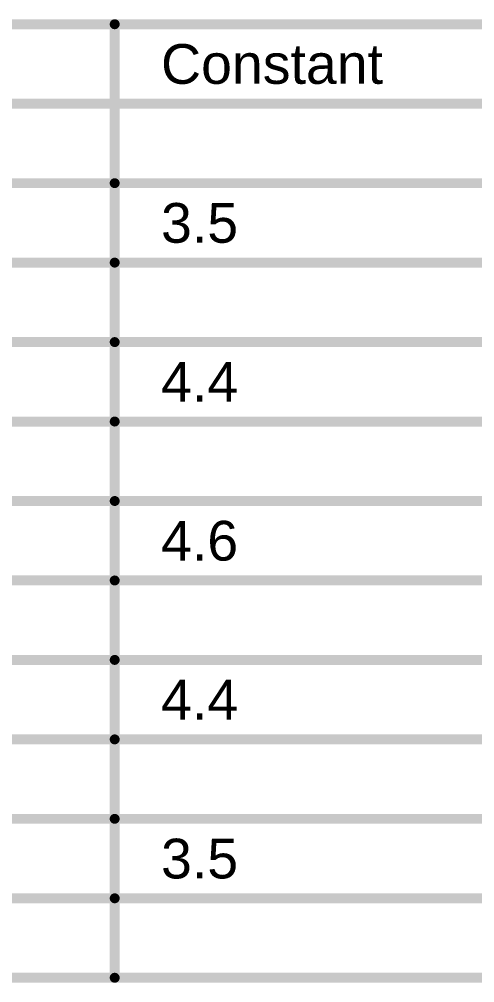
# Model space of a CAD drawing. Header units: inches. Extents: x 0 to 5359, y 0 to 5098.
# Drawn here: x 263.02 to 280.5, y 142.56 to 179.51 of the extents above; entities that cross this region are included whole.
import ezdxf

# ---------------------------------------------------------------- set-up
doc = ezdxf.new("R2010")
doc.units = ezdxf.units.IN
doc.layers.add('Fabrication', color=76, linetype='Continuous')
doc.styles.add('Arial', font='', dxfattribs={"height": 0.2})
doc.styles.get('Arial').set_extended_font_data('Arial')

msp = doc.modelspace()

# ---------------------------------------------------------------- linework, layer by layer
at = {"layer": 'Fabrication'}
for points in [[(194.312, 179.324, 0.381, 0.381, 0), (309.598, 179.324, 0.381, 0.381, 0)], [(266.683, 142.748, 0.381, 0.381, 0), (266.683, 179.324, 0.381, 0.381, 0)], [(194.312, 176.276, 0.381, 0.381, 0), (309.598, 176.276, 0.381, 0.381, 0)], [(250.178, 173.228, 0.381, 0.381, 0), (266.683, 173.228, 0.381, 0.381, 0)], [(266.683, 173.228, 0.381, 0.381, 0), (281.158, 173.228, 0.381, 0.381, 0)], [(250.178, 170.18, 0.381, 0.381, 0), (266.683, 170.18, 0.381, 0.381, 0)], [(266.683, 170.18, 0.381, 0.381, 0), (281.158, 170.18, 0.381, 0.381, 0)], [(250.178, 167.132, 0.381, 0.381, 0), (266.683, 167.132, 0.381, 0.381, 0)], [(266.683, 167.132, 0.381, 0.381, 0), (281.158, 167.132, 0.381, 0.381, 0)], [(250.178, 164.084, 0.381, 0.381, 0), (266.683, 164.084, 0.381, 0.381, 0)], [(266.683, 164.084, 0.381, 0.381, 0), (281.158, 164.084, 0.381, 0.381, 0)], [(250.178, 161.036, 0.381, 0.381, 0), (266.683, 161.036, 0.381, 0.381, 0)], [(266.683, 161.036, 0.381, 0.381, 0), (281.158, 161.036, 0.381, 0.381, 0)], [(250.178, 157.988, 0.381, 0.381, 0), (266.683, 157.988, 0.381, 0.381, 0)], [(266.683, 157.988, 0.381, 0.381, 0), (281.158, 157.988, 0.381, 0.381, 0)], [(250.178, 154.94, 0.381, 0.381, 0), (266.683, 154.94, 0.381, 0.381, 0)], [(266.683, 154.94, 0.381, 0.381, 0), (281.158, 154.94, 0.381, 0.381, 0)], [(250.178, 151.892, 0.381, 0.381, 0), (266.683, 151.892, 0.381, 0.381, 0)], [(266.683, 151.892, 0.381, 0.381, 0), (281.158, 151.892, 0.381, 0.381, 0)], [(250.178, 148.844, 0.381, 0.381, 0), (266.683, 148.844, 0.381, 0.381, 0)], [(266.683, 148.844, 0.381, 0.381, 0), (281.158, 148.844, 0.381, 0.381, 0)], [(250.178, 145.796, 0.381, 0.381, 0), (266.683, 145.796, 0.381, 0.381, 0)], [(266.683, 145.796, 0.381, 0.381, 0), (281.158, 145.796, 0.381, 0.381, 0)], [(250.178, 142.748, 0.381, 0.381, 0), (266.683, 142.748, 0.381, 0.381, 0)], [(266.683, 142.748, 0.381, 0.381, 0), (281.158, 142.748, 0.381, 0.381, 0)]]:
    msp.add_lwpolyline(points, format="xyseb", dxfattribs=at)
for points in [[(266.588, 179.324, 0.191, 0.191, 1), (266.779, 179.324, 0.191, 0.191, 1)], [(266.588, 173.228, 0.191, 0.191, 1), (266.779, 173.228, 0.191, 0.191, 1)], [(266.588, 173.228, 0.191, 0.191, 1), (266.779, 173.228, 0.191, 0.191, 1)], [(266.588, 170.18, 0.191, 0.191, 1), (266.779, 170.18, 0.191, 0.191, 1)], [(266.588, 170.18, 0.191, 0.191, 1), (266.779, 170.18, 0.191, 0.191, 1)], [(266.588, 167.132, 0.191, 0.191, 1), (266.779, 167.132, 0.191, 0.191, 1)], [(266.588, 167.132, 0.191, 0.191, 1), (266.779, 167.132, 0.191, 0.191, 1)], [(266.588, 164.084, 0.191, 0.191, 1), (266.779, 164.084, 0.191, 0.191, 1)], [(266.588, 164.084, 0.191, 0.191, 1), (266.779, 164.084, 0.191, 0.191, 1)], [(266.588, 161.036, 0.191, 0.191, 1), (266.779, 161.036, 0.191, 0.191, 1)], [(266.588, 161.036, 0.191, 0.191, 1), (266.779, 161.036, 0.191, 0.191, 1)], [(266.588, 157.988, 0.191, 0.191, 1), (266.779, 157.988, 0.191, 0.191, 1)], [(266.588, 157.988, 0.191, 0.191, 1), (266.779, 157.988, 0.191, 0.191, 1)], [(266.588, 154.94, 0.191, 0.191, 1), (266.779, 154.94, 0.191, 0.191, 1)], [(266.588, 154.94, 0.191, 0.191, 1), (266.779, 154.94, 0.191, 0.191, 1)], [(266.588, 151.892, 0.191, 0.191, 1), (266.779, 151.892, 0.191, 0.191, 1)], [(266.588, 151.892, 0.191, 0.191, 1), (266.779, 151.892, 0.191, 0.191, 1)], [(266.588, 148.844, 0.191, 0.191, 1), (266.779, 148.844, 0.191, 0.191, 1)], [(266.588, 148.844, 0.191, 0.191, 1), (266.779, 148.844, 0.191, 0.191, 1)], [(266.588, 145.796, 0.191, 0.191, 1), (266.779, 145.796, 0.191, 0.191, 1)], [(266.588, 145.796, 0.191, 0.191, 1), (266.779, 145.796, 0.191, 0.191, 1)], [(266.588, 142.748, 0.191, 0.191, 1), (266.779, 142.748, 0.191, 0.191, 1)], [(266.588, 142.748, 0.191, 0.191, 1), (266.779, 142.748, 0.191, 0.191, 1)], [(266.588, 142.748, 0.191, 0.191, 1), (266.779, 142.748, 0.191, 0.191, 1)]]:
    msp.add_lwpolyline(points, format="xyseb", close=True, dxfattribs=at)

# ---------------------------------------------------------------- texts
at = {"layer": 'Fabrication', "style": 'Arial'}
for s, p in [('Constant', (268.461, 177.038)), ('3.5', (268.461, 170.942)), ('4.4', (268.461, 164.846)), ('4.6', (268.461, 158.75)), ('4.4', (268.461, 152.654)), ('3.5', (268.461, 146.558))]:
    msp.add_text(s, height=1.524, dxfattribs=at).set_placement(p)

doc.saveas('drawing.dxf')
